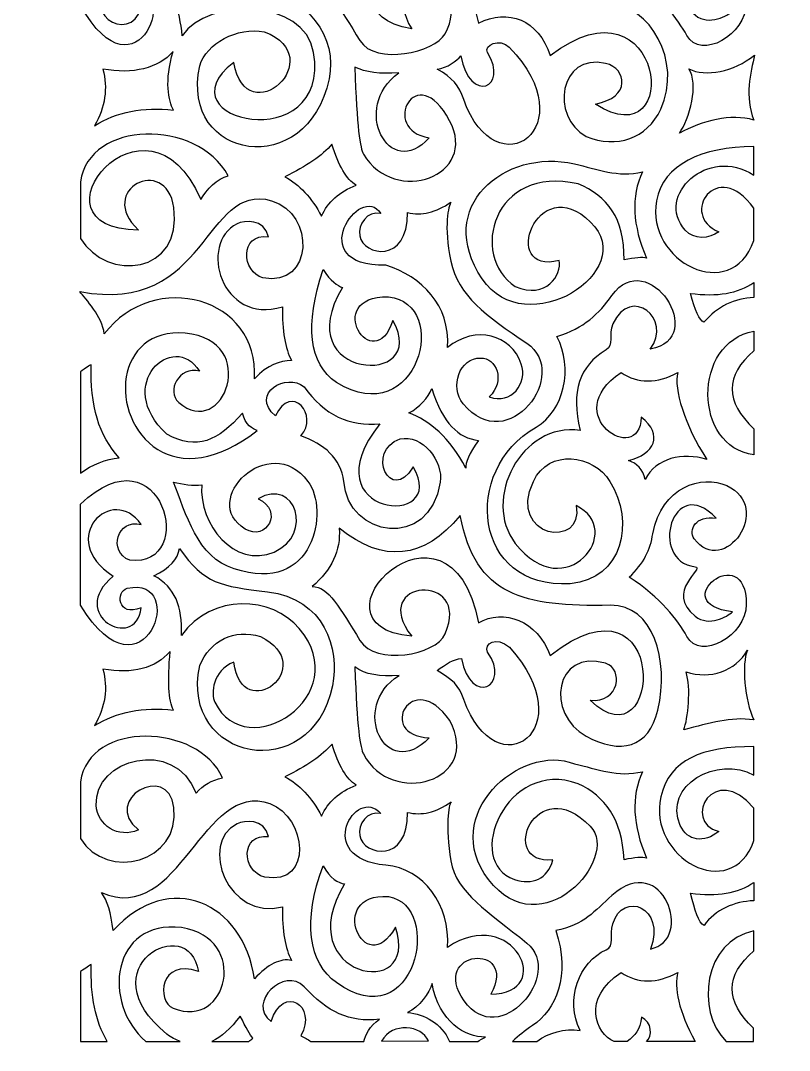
# Model space of a CAD drawing. Header units: centimetres. Extents: x -97 to 92, y -112 to 118.
# Drawn here: x -97.5 to -0.4, y -112.2 to 17.7 of the extents above; entities that cross this region are included whole.
import ezdxf

# ---------------------------------------------------------------- set-up
doc = ezdxf.new("R2010")
doc.units = ezdxf.units.CM
doc.header["$MEASUREMENT"] = 0
doc.layers.add('layer 1', color=7, linetype='Continuous')

msp = doc.modelspace()

# ---------------------------------------------------------------- linework, layer by layer
at = {"layer": 'layer 1', "color": 177}
for points, knots in [([(-82.23919, 19.33201), (-83.60215, 14.51899), (-90.90099, 18.92004), (-85.40295, 23.31141), (-85.40295, 23.31141), (-93.34794, 27.26479), (-84.05977, 34.74748), (-82.17368, 28.52604), (-82.17368, 28.52604), (-86.49576, 29.48493), (-86.0673, 25.7377), (-84.10143, 25.29031), (-84.10143, 25.29031), (-76.21674, 23.49592), (-79.66318, 42.26392), (-89.90848, 32.39238), (-89.90848, 32.39238), (-89.90848, 27.82713), (-89.90848, 23.57916), (-89.90848, 19.64846), (-89.90848, 19.64846), (-82.58505, 6.73343), (-76.9638, 23.18501), (-83.73087, 21.51721), (-83.73087, 21.51721), (-85.09708, 21.1805), (-85.03178, 18.15895), (-82.23919, 19.33201)], [0, 0, 0, 0, 0.125, 0.125, 0.125, 0.125, 0.25, 0.25, 0.25, 0.25, 0.375, 0.375, 0.375, 0.375, 0.5, 0.5, 0.5, 0.5, 0.625, 0.625, 0.625, 0.625, 0.75, 0.75, 0.75, 0.75, 1, 1, 1, 1]), ([(-60.65304, 22.01121), (-58.23128, 24.16163), (-57.01492, 26.52276), (-57.2606, 29.37825), (-57.2606, 29.37825), (-51.68003, 24.90114), (-46.59083, 25.42994), (-41.993, 30.96464), (-41.993, 30.96464), (-40.02752, 20.77656), (-34.02614, 19.27232), (-23.04011, 19.64846), (-23.04011, 19.64846), (-18.16863, 19.81524), (-13.87085, 12.62086), (-16.66172, 6.56558), (-16.66172, 6.56558), (-18.38298, 2.83101), (-22.24663, 1.52908), (-26.07887, 3.12552), (-26.07887, 3.12552), (-30.64549, 5.60451), (-29.46749, 13.66477), (-23.63427, 12.32643), (-23.63427, 12.32643), (-20.91536, 11.70262), (-20.39479, 8.0083), (-24.91989, 7.20618), (-24.91989, 7.20618), (-13.58353, -0.06937), (-16.23332, 24.31962), (-30.63602, 13.32231), (-30.63602, 13.32231), (-32.10232, 17.85179), (-35.92617, 19.27982), (-39.67653, 17.42754), (-39.67653, 17.42754), (-43.51841, 36.4774), (-61.83179, 19.00315), (-48.10004, 16.69425), (-48.10004, 16.69425), (-52.70709, 24.34789), (-39.96609, 23.17787), (-43.88829, 16.05266), (-43.88829, 16.05266), (-45.16366, 13.73577), (-52.65985, 12.01512), (-54.62826, 15.2066), (-54.62826, 15.2066), (-57.14553, 19.288), (-58.64155, 22.04562), (-60.65304, 22.01121)], [0, 0, 0, 0, 0.071428571, 0.071428571, 0.071428571, 0.071428571, 0.142857143, 0.142857143, 0.142857143, 0.142857143, 0.214285714, 0.214285714, 0.214285714, 0.214285714, 0.285714286, 0.285714286, 0.285714286, 0.285714286, 0.357142857, 0.357142857, 0.357142857, 0.357142857, 0.428571429, 0.428571429, 0.428571429, 0.428571429, 0.5, 0.5, 0.5, 0.5, 0.571428571, 0.571428571, 0.571428571, 0.571428571, 0.642857143, 0.642857143, 0.642857143, 0.642857143, 0.714285714, 0.714285714, 0.714285714, 0.714285714, 0.785714286, 0.785714286, 0.785714286, 0.785714286, 0.857142857, 0.857142857, 0.857142857, 0.857142857, 1, 1, 1, 1]), ([(-12.44036, 28.17751), (-8.69776, 23.17498), (-2.33236, 32.14565), (-8.33258, 34.88334), (-8.33258, 34.88334), (-11.4704, 36.31502), (-16.54195, 34.75941), (-17.67741, 28.8206), (-17.67741, 28.8206), (-17.88798, 26.84645), (-18.87074, 25.01329), (-20.62563, 23.32115), (-20.62563, 23.32115), (-16.67711, 20.74771), (-14.49465, 17.91741), (-13.37619, 15.85869), (-13.37619, 15.85869), (-11.64528, 12.67268), (-5.88451, 15.95481), (-5.86424, 19.88401), (-5.86424, 19.88401), (-5.82081, 28.30059), (-16.21092, 19.90832), (-7.52669, 18.9589), (-7.52669, 18.9589), (-8.1969, 18.35211), (-10.57294, 17.03253), (-12.29945, 18.39799), (-12.29945, 18.39799), (-16.27202, 21.53984), (-10.95887, 24.47714), (-12.32985, 24.64726), (-12.32985, 24.64726), (-18.28414, 25.38611), (-15.14313, 36.60022), (-9.67941, 30.77045), (-9.67941, 30.77045), (-12.21978, 31.2079), (-13.24557, 29.25379), (-12.44036, 28.17751)], [0, 0, 0, 0, 0.090909091, 0.090909091, 0.090909091, 0.090909091, 0.181818182, 0.181818182, 0.181818182, 0.181818182, 0.272727273, 0.272727273, 0.272727273, 0.272727273, 0.363636364, 0.363636364, 0.363636364, 0.363636364, 0.454545455, 0.454545455, 0.454545455, 0.454545455, 0.545454545, 0.545454545, 0.545454545, 0.545454545, 0.636363636, 0.636363636, 0.636363636, 0.636363636, 0.727272727, 0.727272727, 0.727272727, 0.727272727, 0.818181818, 0.818181818, 0.818181818, 0.818181818, 1, 1, 1, 1]), ([(-77.73214, 26.98005), (-77.94274, 25.71094), (-78.8553, 24.27468), (-80.91491, 23.39033), (-80.91491, 23.39033), (-78.15331, 21.89655), (-77.40166, 19.03203), (-77.05069, 15.82403), (-77.05069, 15.82403), (-73.8678, 20.65869), (-61.61315, 20.57562), (-60.4772, 13.71058), (-60.4772, 13.71058), (-58.27457, 0.39912), (-80.08671, 5.004), (-70.5627, 12.45735), (-70.5627, 12.45735), (-68.93224, 3.31542), (-58.18833, 13.05237), (-66.70455, 16.32779), (-66.70455, 16.32779), (-70.09271, 16.94926), (-74.05887, 14.84903), (-74.84467, 12.03383), (-74.84467, 12.03383), (-77.44688, 0.03019), (-61.18903, -2.52295), (-58.51389, 10.386), (-58.51389, 10.386), (-57.45558, 15.4929), (-60.99166, 21.08592), (-68.22297, 21.59899), (-68.22297, 21.59899), (-74.68074, 22.05718), (-74.32196, 22.51209), (-77.73214, 26.98005)], [0, 0, 0, 0, 0.1, 0.1, 0.1, 0.1, 0.2, 0.2, 0.2, 0.2, 0.3, 0.3, 0.3, 0.3, 0.4, 0.4, 0.4, 0.4, 0.5, 0.5, 0.5, 0.5, 0.6, 0.6, 0.6, 0.6, 0.7, 0.7, 0.7, 0.7, 0.8, 0.8, 0.8, 0.8, 1, 1, 1, 1]), ([(-44.88858, 11.61079), (-42.97574, 10.51798), (-42.11145, 9.56174), (-41.53234, 7.76383), (-41.53234, 7.76383), (-37.39126, -3.77238), (-26.07064, 4.34722), (-35.78066, 14.36051), (-35.78066, 14.36051), (-37.0152, 15.6336), (-39.03423, 14.58095), (-38.5183, 13.72596), (-38.5183, 13.72596), (-35.8077, 9.23395), (-40.70681, 7.1447), (-41.90354, 13.27518), (-41.90354, 13.27518), (-42.41744, 12.64582), (-43.59505, 11.77144), (-44.88858, 11.61079)], [0, 0, 0, 0, 0.166666667, 0.166666667, 0.166666667, 0.166666667, 0.333333333, 0.333333333, 0.333333333, 0.333333333, 0.5, 0.5, 0.5, 0.5, 0.666666667, 0.666666667, 0.666666667, 0.666666667, 1, 1, 1, 1]), ([(-88.11169, 4.47211), (-86.77796, 6.8164), (-86.42699, 9.19597), (-87.05875, 11.61079), (-87.05875, 11.61079), (-83.28573, 10.941), (-80.0837, 11.68132), (-78.20596, 13.83173), (-78.20596, 13.83173), (-79.31032, 10.09493), (-78.79319, 7.62724), (-78.16141, 6.42862), (-78.16141, 6.42862), (-82.00466, 6.86928), (-85.32141, 6.2171), (-88.11169, 4.47211)], [0, 0, 0, 0, 0.2, 0.2, 0.2, 0.2, 0.4, 0.4, 0.4, 0.4, 0.6, 0.6, 0.6, 0.6, 1, 1, 1, 1]), ([(-55.26002, 11.87521), (-53.94385, 11.2054), (-52.1012, 10.95862), (-49.73209, 11.13489), (-49.73209, 11.13489), (-55.82456, 6.78812), (-50.91443, -2.61304), (-45.88887, 2.93859), (-45.88887, 2.93859), (-52.24124, 3.94942), (-47.50634, 13.03044), (-43.30917, 5.10664), (-43.30917, 5.10664), (-39.61333, -1.8707), (-50.18993, -5.73472), (-54.18076, 0.88951), (-54.18076, 0.88951), (-54.58705, 1.56392), (-55.04942, 4.26058), (-55.26002, 11.87521)], [0, 0, 0, 0, 0.166666667, 0.166666667, 0.166666667, 0.166666667, 0.333333333, 0.333333333, 0.333333333, 0.333333333, 0.5, 0.5, 0.5, 0.5, 0.666666667, 0.666666667, 0.666666667, 0.666666667, 1, 1, 1, 1]), ([(-13.1423, 11.63501), (-11.78928, 9.79926), (-13.08067, 5.27257), (-14.3112, 3.53363), (-14.3112, 3.53363), (-11.42118, 5.11544), (-7.85318, 6.0315), (-4.90849, 5.18596), (-4.90849, 5.18596), (-6.11798, 8.06085), (-5.3066, 11.25905), (-4.84, 13.37594), (-4.84, 13.37594), (-7.5017, 11.21317), (-10.97687, 10.60996), (-13.1423, 11.63501)], [0, 0, 0, 0, 0.2, 0.2, 0.2, 0.2, 0.4, 0.4, 0.4, 0.4, 0.6, 0.6, 0.6, 0.6, 1, 1, 1, 1]), ([(-82.58377, -8.69487), (-88.01451, -3.59422), (-79.11306, 0.87672), (-78.10878, -5.83937), (-78.10878, -5.83937), (-76.95227, -14.33608), (-86.56894, -15.2136), (-89.90847, -9.75245), (-89.90847, -9.75245), (-89.90848, -7.05561), (-89.90848, -4.67604), (-89.90848, -2.61373), (-89.90848, -2.61373), (-88.79205, 5.1509), (-75.21723, 5.46326), (-71.25725, -1.85997), (-71.25725, -1.85997), (-72.66118, -2.12437), (-73.97624, -3.60073), (-74.71929, -4.84612), (-74.71929, -4.84612), (-81.52778, 11.02745), (-97.4524, -8.61026), (-82.58377, -8.69487)], [0, 0, 0, 0, 0.142857143, 0.142857143, 0.142857143, 0.142857143, 0.285714286, 0.285714286, 0.285714286, 0.285714286, 0.428571429, 0.428571429, 0.428571429, 0.428571429, 0.571428571, 0.571428571, 0.571428571, 0.571428571, 0.714285714, 0.714285714, 0.714285714, 0.714285714, 1, 1, 1, 1]), ([(-64.1047, -1.97918), (-61.38463, -0.67484), (-59.40159, 0.70003), (-58.1556, 2.1454), (-58.1556, 2.1454), (-57.34835, -0.56907), (-56.33051, -2.29647), (-55.10208, -3.03678), (-55.10208, -3.03678), (-57.2255, -3.84759), (-58.68207, -5.15195), (-59.47177, -6.94985), (-59.47177, -6.94985), (-60.7353, -4.5879), (-62.27961, -2.93102), (-64.1047, -1.97918)], [0, 0, 0, 0, 0.2, 0.2, 0.2, 0.2, 0.4, 0.4, 0.4, 0.4, 0.6, 0.6, 0.6, 0.6, 1, 1, 1, 1]), ([(-29.49066, -12.53351), (-29.11411, -14.31339), (-31.12117, -17.49835), (-35.03225, -15.80413), (-35.03225, -15.80413), (-40.89829, -11.93419), (-37.80529, -0.428), (-27.10493, -2.86785), (-27.10493, -2.86785), (-23.41964, -4.40135), (-21.19747, -7.17899), (-21.30276, -12.44929), (-21.30276, -12.44929), (-19.93395, -12.16727), (-18.9863, -12.09677), (-18.45984, -12.23779), (-18.45984, -12.23779), (-20.24981, -8.11319), (-20.4253, -4.48214), (-18.9863, -1.34464), (-18.9863, -1.34464), (-22.09246, -2.10257), (-24.6648, -0.99899), (-27.56774, -0.33993), (-27.56774, -0.33993), (-36.40123, 1.66551), (-45.31157, -5.76682), (-39.20216, -14.84649), (-39.20216, -14.84649), (-33.68259, -23.04953), (-19.2469, -13.83385), (-25.51451, -7.69016), (-25.51451, -7.69016), (-32.33314, -1.00634), (-37.05848, -14.45536), (-29.49066, -12.53351)], [0, 0, 0, 0, 0.1, 0.1, 0.1, 0.1, 0.2, 0.2, 0.2, 0.2, 0.3, 0.3, 0.3, 0.3, 0.4, 0.4, 0.4, 0.4, 0.5, 0.5, 0.5, 0.5, 0.6, 0.6, 0.6, 0.6, 0.7, 0.7, 0.7, 0.7, 0.8, 0.8, 0.8, 0.8, 1, 1, 1, 1]), ([(-4.90849, -5.94514), (-4.90849, -7.05561), (-4.90849, -8.41286), (-4.90849, -10.01685), (-4.90849, -10.01685), (-7.77507, -18.13416), (-18.58744, -12.68074), (-17.1963, -4.99332), (-17.1963, -4.99332), (-16.368, -0.41614), (-11.51043, 1.82813), (-4.90849, 1.82813), (-4.90849, 1.82813), (-4.90849, 0.91155), (-4.90849, -0.28704), (-4.90849, -1.76766), (-4.90849, -1.76766), (-10.68845, 2.03334), (-17.4555, -4.38847), (-13.59148, -8.71689), (-13.59148, -8.71689), (-12.48443, -9.95699), (-10.55821, -9.8069), (-9.35454, -8.90067), (-9.35454, -8.90067), (-14.42304, -6.86335), (-9.61048, 0.57483), (-4.90849, -5.94514)], [0, 0, 0, 0, 0.125, 0.125, 0.125, 0.125, 0.25, 0.25, 0.25, 0.25, 0.375, 0.375, 0.375, 0.375, 0.5, 0.5, 0.5, 0.5, 0.625, 0.625, 0.625, 0.625, 0.75, 0.75, 0.75, 0.75, 1, 1, 1, 1]), ([(-89.98671, -16.46027), (-89.23209, -17.4121), (-87.1192, -19.57591), (-86.89107, -21.79686), (-86.89107, -21.79686), (-80.59692, -13.50908), (-67.26476, -17.20801), (-67.94792, -27.46703), (-67.94792, -27.46703), (-66.22699, -25.63389), (-64.75607, -25.22169), (-63.26235, -25.14034), (-63.26235, -25.14034), (-64.0696, -23.65972), (-64.45568, -21.40354), (-64.42058, -18.37177), (-64.42058, -18.37177), (-72.15573, -20.70436), (-75.0601, -10.35519), (-70.12958, -7.91081), (-70.12958, -7.91081), (-69.23859, -7.46911), (-66.69882, -7.21148), (-66.18256, -9.52721), (-66.18256, -9.52721), (-69.88642, -9.06992), (-69.53563, -14.06319), (-66.87619, -14.70102), (-66.87619, -14.70102), (-60.50499, -16.00628), (-60.21901, -6.57772), (-65.79455, -4.98683), (-65.79455, -4.98683), (-74.3017, -2.55946), (-73.68794, -19.43634), (-89.98671, -16.46027)], [0, 0, 0, 0, 0.1, 0.1, 0.1, 0.1, 0.2, 0.2, 0.2, 0.2, 0.3, 0.3, 0.3, 0.3, 0.4, 0.4, 0.4, 0.4, 0.5, 0.5, 0.5, 0.5, 0.6, 0.6, 0.6, 0.6, 0.7, 0.7, 0.7, 0.7, 0.8, 0.8, 0.8, 0.8, 1, 1, 1, 1]), ([(-54.65458, -9.40874), (-54.91425, -8.02708), (-53.70404, -6.20849), (-52.01065, -6.60637), (-52.01065, -6.60637), (-54.52482, -2.50352), (-61.97074, -13.32945), (-51.36416, -13.13672), (-51.36416, -13.13672), (-46.80141, -14.54685), (-43.23456, -18.16028), (-43.5724, -23.50108), (-43.5724, -23.50108), (-40.02494, -20.63264), (-35.56047, -21.86653), (-34.26653, -25.59345), (-34.26653, -25.59345), (-33.42648, -28.01301), (-35.51603, -30.75745), (-38.30771, -29.74084), (-38.30771, -29.74084), (-36.20965, -27.72079), (-37.43094, -24.77353), (-39.37792, -24.83584), (-39.37792, -24.83584), (-42.04535, -24.76535), (-43.36599, -28.48934), (-41.60349, -30.61203), (-41.60349, -30.61203), (-35.89632, -37.48554), (-27.9578, -26.76657), (-33.56949, -22.97229), (-33.56949, -22.97229), (-38.77332, -19.45378), (-42.2004, -17.04836), (-43.15123, -12.60794), (-43.15123, -12.60794), (-44.10805, -8.13953), (-43.4354, -5.58656), (-43.13824, -5.16414), (-43.13824, -5.16414), (-45.03563, -6.48829), (-46.86506, -6.9249), (-48.62652, -6.47394), (-48.62652, -6.47394), (-48.54875, -12.96914), (-54.17182, -11.97744), (-54.65458, -9.40874)], [0, 0, 0, 0, 0.076923077, 0.076923077, 0.076923077, 0.076923077, 0.153846154, 0.153846154, 0.153846154, 0.153846154, 0.230769231, 0.230769231, 0.230769231, 0.230769231, 0.307692308, 0.307692308, 0.307692308, 0.307692308, 0.384615385, 0.384615385, 0.384615385, 0.384615385, 0.461538462, 0.461538462, 0.461538462, 0.461538462, 0.538461538, 0.538461538, 0.538461538, 0.538461538, 0.615384615, 0.615384615, 0.615384615, 0.615384615, 0.692307692, 0.692307692, 0.692307692, 0.692307692, 0.769230769, 0.769230769, 0.769230769, 0.769230769, 0.846153846, 0.846153846, 0.846153846, 0.846153846, 1, 1, 1, 1]), ([(-23.07721, -40.39005), (-25.13327, -36.99594), (-30.81031, -36.23171), (-32.74221, -40.39005), (-32.74221, -40.39005), (-36.077, -47.56807), (-26.2419, -49.01109), (-27.36188, -43.45541), (-27.36188, -43.45541), (-20.92861, -46.4493), (-28.71971, -56.35701), (-35.02229, -48.21493), (-35.02229, -48.21493), (-39.28644, -42.70623), (-34.25807, -32.89126), (-26.83069, -33.97118), (-26.83069, -33.97118), (-28.07475, -29.06176), (-26.91873, -25.79743), (-23.56658, -23.81835), (-23.56658, -23.81835), (-22.50708, -23.19283), (-23.35039, -21.9089), (-22.72423, -20.53983), (-22.72423, -20.53983), (-20.45634, -15.58116), (-15.12623, -19.90157), (-17.98601, -23.7126), (-17.98601, -23.7126), (-10.51066, -22.37007), (-18.27531, -10.55908), (-22.82952, -16.94404), (-22.82952, -16.94404), (-24.45635, -19.22484), (-26.36971, -21.07844), (-29.77891, -22.12622), (-29.77891, -22.12622), (-27.66524, -26.05846), (-28.84716, -31.47769), (-32.41126, -33.54816), (-32.41126, -33.54816), (-41.87692, -39.04698), (-40.36744, -54.06024), (-28.08824, -53.30298), (-28.08824, -53.30298), (-21.40348, -52.68782), (-19.94665, -45.55791), (-23.07721, -40.39005)], [0, 0, 0, 0, 0.076923077, 0.076923077, 0.076923077, 0.076923077, 0.153846154, 0.153846154, 0.153846154, 0.153846154, 0.230769231, 0.230769231, 0.230769231, 0.230769231, 0.307692308, 0.307692308, 0.307692308, 0.307692308, 0.384615385, 0.384615385, 0.384615385, 0.384615385, 0.461538462, 0.461538462, 0.461538462, 0.461538462, 0.538461538, 0.538461538, 0.538461538, 0.538461538, 0.615384615, 0.615384615, 0.615384615, 0.615384615, 0.692307692, 0.692307692, 0.692307692, 0.692307692, 0.769230769, 0.769230769, 0.769230769, 0.769230769, 0.846153846, 0.846153846, 0.846153846, 0.846153846, 1, 1, 1, 1]), ([(-56.81311, -15.93932), (-57.44488, -15.69255), (-58.34864, -15.18138), (-59.26118, -13.66552), (-59.26118, -13.66552), (-61.64783, -20.75136), (-61.08628, -25.51049), (-57.57648, -27.94294), (-57.57648, -27.94294), (-47.32758, -34.19265), (-43.07811, -17.98327), (-51.0315, -17.09839), (-51.0315, -17.09839), (-59.49871, -17.03136), (-52.93939, -27.43667), (-50.46914, -20.11681), (-50.46914, -20.11681), (-45.57299, -28.68325), (-63.96686, -27.61981), (-56.81311, -15.93932)], [0, 0, 0, 0, 0.166666667, 0.166666667, 0.166666667, 0.166666667, 0.333333333, 0.333333333, 0.333333333, 0.333333333, 0.5, 0.5, 0.5, 0.5, 0.666666667, 0.666666667, 0.666666667, 0.666666667, 1, 1, 1, 1]), ([(-4.90849, -15.30478), (-6.89504, -16.67966), (-9.56952, -17.13794), (-12.9319, -16.67965), (-12.9319, -16.67965), (-12.37034, -18.84769), (-11.80877, -20.06392), (-11.2472, -20.32831), (-11.2472, -20.32831), (-9.49934, -18.33654), (-7.38642, -17.29657), (-4.90849, -17.20844), (-4.90849, -17.20844), (-4.90849, -16.43288), (-4.90849, -15.79832), (-4.90849, -15.30478)], [0, 0, 0, 0, 0.2, 0.2, 0.2, 0.2, 0.4, 0.4, 0.4, 0.4, 0.6, 0.6, 0.6, 0.6, 1, 1, 1, 1]), ([(-74.87626, -26.50206), (-78.12828, -21.23163), (-85.7964, -28.18569), (-79.00379, -34.4471), (-79.00379, -34.4471), (-75.16298, -36.51976), (-72.60271, -35.31439), (-69.42976, -31.79665), (-69.42976, -31.79665), (-69.17205, -33.25964), (-68.08055, -33.81704), (-67.59347, -33.96567), (-67.59347, -33.96567), (-72.59087, -37.97094), (-77.18729, -38.24481), (-80.132, -36.3739), (-80.132, -36.3739), (-86.47744, -32.34235), (-85.54997, -20.89621), (-76.68731, -21.69811), (-76.68731, -21.69811), (-67.0656, -22.5687), (-71.89447, -35.36749), (-77.50411, -30.42429), (-77.50411, -30.42429), (-79.06851, -29.04575), (-77.51182, -25.82872), (-74.87626, -26.50206)], [0, 0, 0, 0, 0.125, 0.125, 0.125, 0.125, 0.25, 0.25, 0.25, 0.25, 0.375, 0.375, 0.375, 0.375, 0.5, 0.5, 0.5, 0.5, 0.625, 0.625, 0.625, 0.625, 0.75, 0.75, 0.75, 0.75, 1, 1, 1, 1]), ([(-4.90849, -21.4388), (-12.71933, -22.87068), (-12.56466, -36.10278), (-4.90849, -37.03819), (-4.90849, -37.03819), (-4.90849, -36.15687), (-4.9085, -35.06402), (-4.90849, -33.75968), (-4.90849, -33.75968), (-8.58677, -30.34015), (-8.58678, -27.06162), (-4.90849, -23.9241), (-4.90849, -23.9241), (-4.90849, -23.06042), (-4.90849, -22.23198), (-4.90849, -21.4388)], [0, 0, 0, 0, 0.2, 0.2, 0.2, 0.2, 0.4, 0.4, 0.4, 0.4, 0.6, 0.6, 0.6, 0.6, 1, 1, 1, 1]), ([(-89.90848, -26.56808), (-89.23483, -26.09216), (-88.77628, -25.79251), (-88.53287, -25.66914), (-88.53287, -25.66914), (-88.7259, -30.78079), (-87.55012, -34.69387), (-85.00552, -37.40834), (-85.00552, -37.40834), (-86.7406, -37.60223), (-88.37493, -38.25441), (-89.90848, -39.36488), (-89.90848, -39.36488), (-89.90848, -33.40716), (-89.90848, -29.14154), (-89.90848, -26.56808)], [0, 0, 0, 0, 0.2, 0.2, 0.2, 0.2, 0.4, 0.4, 0.4, 0.4, 0.6, 0.6, 0.6, 0.6, 1, 1, 1, 1]), ([(-49.56235, -35.043), (-53.97394, -36.51382), (-50.77836, -43.3931), (-47.91577, -38.57169), (-47.91577, -38.57169), (-43.13346, -46.49814), (-61.40695, -44.90134), (-52.10122, -33.12511), (-52.10122, -33.12511), (-55.9269, -33.54814), (-59.12082, -31.99701), (-61.68295, -28.47175), (-61.68295, -28.47175), (-63.82705, -26.63837), (-68.56892, -29.25338), (-65.29421, -32.13946), (-65.29421, -32.13946), (-63.30724, -27.86516), (-59.72141, -32.09069), (-62.10412, -34.65862), (-62.10412, -34.65862), (-59.15077, -35.65391), (-57.02125, -37.514), (-56.67838, -40.39005), (-56.67838, -40.39005), (-56.12221, -47.42363), (-45.89277, -49.20135), (-44.50147, -40.51058), (-44.50147, -40.51058), (-44.07745, -37.86193), (-46.7616, -34.3998), (-49.56235, -35.043)], [0, 0, 0, 0, 0.111111111, 0.111111111, 0.111111111, 0.111111111, 0.222222222, 0.222222222, 0.222222222, 0.222222222, 0.333333333, 0.333333333, 0.333333333, 0.333333333, 0.444444444, 0.444444444, 0.444444444, 0.444444444, 0.555555556, 0.555555556, 0.555555556, 0.555555556, 0.666666667, 0.666666667, 0.666666667, 0.666666667, 0.777777778, 0.777777778, 0.777777778, 0.777777778, 1, 1, 1, 1]), ([(-18.63083, -40.13985), (-17.29111, -37.42537), (-13.88881, -36.72733), (-10.86779, -37.61657), (-10.86779, -37.61657), (-13.64052, -33.35098), (-15.07288, -28.64801), (-14.51131, -26.67384), (-14.51131, -26.67384), (-17.17875, -28.08395), (-19.56541, -28.08395), (-21.67129, -26.67384), (-21.67129, -26.67384), (-29.69959, -31.99574), (-19.35267, -38.66729), (-19.12432, -32.3002), (-19.12432, -32.3002), (-16.25807, -34.55866), (-17.51429, -36.941), (-20.72365, -37.77849), (-20.72365, -37.77849), (-19.67886, -38.12158), (-18.95385, -38.85586), (-18.63083, -40.13985)], [0, 0, 0, 0, 0.142857143, 0.142857143, 0.142857143, 0.142857143, 0.285714286, 0.285714286, 0.285714286, 0.285714286, 0.428571429, 0.428571429, 0.428571429, 0.428571429, 0.571428571, 0.571428571, 0.571428571, 0.571428571, 0.714285714, 0.714285714, 0.714285714, 0.714285714, 1, 1, 1, 1]), ([(-39.67653, -35.2403), (-42.20358, -34.89991), (-44.16908, -33.12511), (-45.57299, -28.68325), (-45.57299, -28.68325), (-45.99417, -29.86421), (-47.17892, -31.07236), (-48.44244, -31.75978), (-48.44244, -31.75978), (-45.8803, -32.72924), (-43.25652, -34.87015), (-41.25594, -38.73032), (-41.25594, -38.73032), (-41.36123, -38.06052), (-40.83477, -36.89716), (-39.67653, -35.2403)], [0, 0, 0, 0, 0.2, 0.2, 0.2, 0.2, 0.4, 0.4, 0.4, 0.4, 0.6, 0.6, 0.6, 0.6, 1, 1, 1, 1]), ([(-82.23322, -56.3427), (-82.94557, -61.97758), (-91.64845, -57.19981), (-85.77362, -52.3633), (-85.77362, -52.3633), (-93.08864, -47.58422), (-85.79128, -40.60541), (-82.2362, -45.84737), (-82.2362, -45.84737), (-85.25688, -45.05987), (-86.47385, -49.22722), (-83.68447, -50.35012), (-83.68447, -50.35012), (-74.89662, -51.329), (-79.65721, -33.4108), (-89.90251, -43.28234), (-89.90251, -43.28234), (-89.90251, -47.8476), (-89.90251, -52.09557), (-89.90251, -56.02626), (-89.90251, -56.02626), (-81.80575, -69.16829), (-76.12323, -52.05459), (-83.99882, -53.88359), (-83.99882, -53.88359), (-85.48447, -54.22861), (-85.27067, -57.61837), (-82.23322, -56.3427)], [0, 0, 0, 0, 0.125, 0.125, 0.125, 0.125, 0.25, 0.25, 0.25, 0.25, 0.375, 0.375, 0.375, 0.375, 0.5, 0.5, 0.5, 0.5, 0.625, 0.625, 0.625, 0.625, 0.75, 0.75, 0.75, 0.75, 1, 1, 1, 1]), ([(-61.18688, -40.39005), (-66.06377, -33.92712), (-75.00318, -42.86428), (-69.11329, -46.40664), (-69.11329, -46.40664), (-66.42333, -48.02446), (-64.20762, -44.12417), (-67.47626, -42.58548), (-67.47626, -42.58548), (-62.73208, -39.87249), (-60.43321, -47.08614), (-65.44747, -49.30868), (-65.44747, -49.30868), (-70.53418, -51.38462), (-74.9686, -45.82645), (-74.59216, -40.83307), (-74.59216, -40.83307), (-75.70151, -40.95851), (-76.97824, -40.76772), (-78.16605, -40.49062), (-78.16605, -40.49062), (-76.58286, -44.37239), (-75.17421, -50.06266), (-70.50027, -51.40747), (-70.50027, -51.40747), (-60.33734, -54.87133), (-58.47831, -43.97949), (-61.18688, -40.39005)], [0, 0, 0, 0, 0.125, 0.125, 0.125, 0.125, 0.25, 0.25, 0.25, 0.25, 0.375, 0.375, 0.375, 0.375, 0.5, 0.5, 0.5, 0.5, 0.625, 0.625, 0.625, 0.625, 0.75, 0.75, 0.75, 0.75, 1, 1, 1, 1]), ([(-60.64707, -53.6635), (-58.22531, -51.51309), (-57.00895, -49.15196), (-57.25463, -46.29647), (-57.25463, -46.29647), (-51.67406, -50.77358), (-46.58486, -50.24478), (-41.98703, -44.71008), (-41.98703, -44.71008), (-40.02155, -54.89816), (-34.02481, -56.22561), (-23.03414, -56.02626), (-23.03414, -56.02626), (-17.61474, -55.92796), (-15.56111, -62.90387), (-17.03239, -69.2461), (-17.03239, -69.2461), (-18.14971, -74.06251), (-21.80686, -74.86497), (-26.0729, -72.5492), (-26.0729, -72.5492), (-31.25206, -69.7377), (-30.0572, -61.48114), (-23.6283, -63.34829), (-23.6283, -63.34829), (-21.32469, -64.05936), (-21.8844, -68.37382), (-25.58762, -68.01161), (-25.58762, -68.01161), (-16.39148, -76.80409), (-15.4053, -50.53342), (-30.63005, -62.35241), (-30.63005, -62.35241), (-32.23333, -57.95991), (-36.53661, -56.3949), (-39.67056, -58.24718), (-39.67056, -58.24718), (-43.2592, -39.44564), (-62.58113, -58.62318), (-48.09407, -59.93933), (-48.09407, -59.93933), (-53.72847, -52.76512), (-40.4231, -51.71145), (-43.88232, -59.62206), (-43.88232, -59.62206), (-45.08498, -62.37233), (-52.65388, -63.6596), (-54.62229, -60.46812), (-54.62229, -60.46812), (-57.13956, -56.38672), (-58.63558, -53.6291), (-60.64707, -53.6635)], [0, 0, 0, 0, 0.071428571, 0.071428571, 0.071428571, 0.071428571, 0.142857143, 0.142857143, 0.142857143, 0.142857143, 0.214285714, 0.214285714, 0.214285714, 0.214285714, 0.285714286, 0.285714286, 0.285714286, 0.285714286, 0.357142857, 0.357142857, 0.357142857, 0.357142857, 0.428571429, 0.428571429, 0.428571429, 0.428571429, 0.5, 0.5, 0.5, 0.5, 0.571428571, 0.571428571, 0.571428571, 0.571428571, 0.642857143, 0.642857143, 0.642857143, 0.642857143, 0.714285714, 0.714285714, 0.714285714, 0.714285714, 0.785714286, 0.785714286, 0.785714286, 0.785714286, 0.857142857, 0.857142857, 0.857142857, 0.857142857, 1, 1, 1, 1]), ([(-12.44911, -47.63475), (-8.70651, -52.63728), (-2.34111, -43.66661), (-8.34133, -40.92892), (-8.34133, -40.92892), (-11.47915, -39.49724), (-16.5507, -41.05285), (-17.68616, -46.99166), (-17.68616, -46.99166), (-17.89673, -48.96581), (-18.87949, -50.79897), (-20.63438, -52.49111), (-20.63438, -52.49111), (-16.68586, -55.06455), (-14.5034, -57.89485), (-13.38494, -59.95357), (-13.38494, -59.95357), (-11.65403, -63.13958), (-5.89326, -59.85745), (-5.87299, -55.92825), (-5.87299, -55.92825), (-5.82956, -47.51167), (-16.29167, -55.89359), (-7.60744, -56.84301), (-7.60744, -56.84301), (-8.27765, -57.4498), (-10.58169, -58.77973), (-12.3082, -57.41427), (-12.3082, -57.41427), (-16.28077, -54.27242), (-10.96762, -51.33512), (-12.3386, -51.165), (-12.3386, -51.165), (-18.29289, -50.42615), (-15.15188, -39.21204), (-9.68816, -45.04181), (-9.68816, -45.04181), (-12.22853, -44.60436), (-13.25432, -46.55847), (-12.44911, -47.63475)], [0, 0, 0, 0, 0.090909091, 0.090909091, 0.090909091, 0.090909091, 0.181818182, 0.181818182, 0.181818182, 0.181818182, 0.272727273, 0.272727273, 0.272727273, 0.272727273, 0.363636364, 0.363636364, 0.363636364, 0.363636364, 0.454545455, 0.454545455, 0.454545455, 0.454545455, 0.545454545, 0.545454545, 0.545454545, 0.545454545, 0.636363636, 0.636363636, 0.636363636, 0.636363636, 0.727272727, 0.727272727, 0.727272727, 0.727272727, 0.818181818, 0.818181818, 0.818181818, 0.818181818, 1, 1, 1, 1]), ([(-77.39601, -48.86698), (-77.60661, -50.1361), (-78.60717, -51.40689), (-80.63254, -52.29125), (-80.63254, -52.29125), (-77.90518, -53.78502), (-77.07041, -56.12908), (-77.13032, -59.81645), (-77.13032, -59.81645), (-73.29673, -54.43397), (-65.7205, -54.89047), (-62.28602, -58.95277), (-62.28602, -58.95277), (-55.11862, -67.43036), (-68.99764, -76.34195), (-72.92951, -68.25565), (-72.92951, -68.25565), (-73.45629, -67.17226), (-73.23199, -64.25075), (-70.55673, -63.21738), (-70.55673, -63.21738), (-69.43761, -71.36599), (-59.60808, -63.74174), (-67.17801, -59.96334), (-67.17801, -59.96334), (-70.49768, -58.93093), (-73.57347, -60.48324), (-74.8387, -63.6409), (-74.8387, -63.6409), (-77.44091, -75.64453), (-60.81694, -79.01013), (-58.09698, -66.17909), (-58.09698, -66.17909), (-57.10175, -61.48425), (-59.13901, -55.16806), (-66.29171, -54.32279), (-66.29171, -54.32279), (-72.21792, -53.62246), (-74.25979, -53.33494), (-77.39601, -48.86698)], [0, 0, 0, 0, 0.090909091, 0.090909091, 0.090909091, 0.090909091, 0.181818182, 0.181818182, 0.181818182, 0.181818182, 0.272727273, 0.272727273, 0.272727273, 0.272727273, 0.363636364, 0.363636364, 0.363636364, 0.363636364, 0.454545455, 0.454545455, 0.454545455, 0.454545455, 0.545454545, 0.545454545, 0.545454545, 0.545454545, 0.636363636, 0.636363636, 0.636363636, 0.636363636, 0.727272727, 0.727272727, 0.727272727, 0.727272727, 0.818181818, 0.818181818, 0.818181818, 0.818181818, 1, 1, 1, 1]), ([(-44.89973, -64.26936), (-42.98689, -65.36218), (-42.10548, -66.11298), (-41.52637, -67.91089), (-41.52637, -67.91089), (-37.38529, -79.4471), (-26.38063, -71.62452), (-35.77469, -61.31421), (-35.77469, -61.31421), (-37.38579, -59.86783), (-39.05173, -60.83273), (-38.51233, -61.94876), (-38.51233, -61.94876), (-35.51857, -66.25724), (-40.63236, -68.87242), (-41.82909, -62.74194), (-41.82909, -62.74194), (-42.77673, -62.79483), (-43.8117, -63.44092), (-44.89973, -64.26936)], [0, 0, 0, 0, 0.166666667, 0.166666667, 0.166666667, 0.166666667, 0.333333333, 0.333333333, 0.333333333, 0.333333333, 0.5, 0.5, 0.5, 0.5, 0.666666667, 0.666666667, 0.666666667, 0.666666667, 1, 1, 1, 1]), ([(-88.10572, -71.20261), (-86.77199, -68.85832), (-86.42102, -66.47875), (-87.05278, -64.06392), (-87.05278, -64.06392), (-83.27976, -64.73372), (-80.45437, -63.9934), (-78.57663, -61.84299), (-78.57663, -61.84299), (-78.9276, -65.57979), (-78.78722, -68.0475), (-78.15544, -69.2461), (-78.15544, -69.2461), (-81.99869, -68.80544), (-85.31544, -69.45762), (-88.10572, -71.20261)], [0, 0, 0, 0, 0.2, 0.2, 0.2, 0.2, 0.4, 0.4, 0.4, 0.4, 0.6, 0.6, 0.6, 0.6, 1, 1, 1, 1]), ([(-13.47873, -64.41622), (-12.80953, -66.48186), (-13.24022, -70.34673), (-13.75731, -71.73015), (-13.75731, -71.73015), (-10.39799, -70.88126), (-7.9157, -70.05416), (-4.90252, -70.48876), (-4.90252, -70.48876), (-6.11201, -68.09332), (-6.47509, -63.38361), (-5.7244, -61.68237), (-5.7244, -61.68237), (-7.22177, -64.32457), (-10.42296, -65.4413), (-13.47873, -64.41622)], [0, 0, 0, 0, 0.2, 0.2, 0.2, 0.2, 0.4, 0.4, 0.4, 0.4, 0.6, 0.6, 0.6, 0.6, 1, 1, 1, 1]), ([(-55.25405, -63.79953), (-54.00636, -64.77748), (-52.06099, -65.0585), (-49.69188, -64.88223), (-49.69188, -64.88223), (-55.98982, -68.81806), (-51.38789, -78.49323), (-45.8829, -72.73612), (-45.8829, -72.73612), (-52.73692, -72.50106), (-47.99751, -63.70608), (-43.3032, -70.56808), (-43.3032, -70.56808), (-39.11478, -78.25752), (-50.73188, -81.54642), (-54.17479, -74.78521), (-54.17479, -74.78521), (-54.58108, -74.1108), (-55.04345, -71.41414), (-55.25405, -63.79953)], [0, 0, 0, 0, 0.166666667, 0.166666667, 0.166666667, 0.166666667, 0.333333333, 0.333333333, 0.333333333, 0.333333333, 0.5, 0.5, 0.5, 0.5, 0.666666667, 0.666666667, 0.666666667, 0.666666667, 1, 1, 1, 1]), ([(-87.91021, -81.23042), (-87.77138, -83.79946), (-85.15056, -85.48061), (-82.5778, -84.36959), (-82.5778, -84.36959), (-87.37072, -80.51711), (-78.81514, -75.74808), (-78.10281, -81.51411), (-78.10281, -81.51411), (-77.2446, -88.46102), (-86.56297, -90.88832), (-89.9025, -85.42717), (-89.9025, -85.42717), (-89.90251, -82.73033), (-89.90251, -80.35076), (-89.90251, -78.28845), (-89.90251, -78.28845), (-88.78608, -70.52382), (-75.03993, -70.89632), (-71.97032, -77.80861), (-71.97032, -77.80861), (-73.37425, -78.07301), (-74.32979, -78.67625), (-75.31252, -79.7162), (-75.31252, -79.7162), (-78.07402, -72.59542), (-88.22333, -75.43631), (-87.91021, -81.23042)], [0, 0, 0, 0, 0.125, 0.125, 0.125, 0.125, 0.25, 0.25, 0.25, 0.25, 0.375, 0.375, 0.375, 0.375, 0.5, 0.5, 0.5, 0.5, 0.625, 0.625, 0.625, 0.625, 0.75, 0.75, 0.75, 0.75, 1, 1, 1, 1]), ([(-64.09873, -77.6539), (-61.37866, -76.34956), (-59.39562, -74.97469), (-58.14963, -73.52932), (-58.14963, -73.52932), (-57.34238, -76.24379), (-56.32454, -77.97119), (-55.09611, -78.7115), (-55.09611, -78.7115), (-57.21953, -79.52231), (-58.6761, -80.82667), (-59.4658, -82.62457), (-59.4658, -82.62457), (-60.72933, -80.26264), (-62.27364, -78.60574), (-64.09873, -77.6539)], [0, 0, 0, 0, 0.2, 0.2, 0.2, 0.2, 0.4, 0.4, 0.4, 0.4, 0.6, 0.6, 0.6, 0.6, 1, 1, 1, 1]), ([(-30.2726, -88.15244), (-30.94943, -90.59175), (-32.86328, -91.35928), (-35.12933, -90.60723), (-35.12933, -90.60723), (-41.63324, -88.44872), (-36.16181, -75.21759), (-27.09896, -78.54257), (-27.09896, -78.54257), (-23.70753, -80.13554), (-21.54619, -82.92546), (-21.29679, -88.12403), (-21.29679, -88.12403), (-19.92798, -87.84199), (-18.98033, -87.77149), (-18.45387, -87.91251), (-18.45387, -87.91251), (-20.24384, -83.78791), (-20.41933, -80.15686), (-18.98033, -77.01935), (-18.98033, -77.01935), (-22.08649, -77.77729), (-24.65883, -76.67371), (-27.56177, -76.01465), (-27.56177, -76.01465), (-34.38943, -73.32921), (-44.67545, -82.49427), (-38.4015, -90.6215), (-38.4015, -90.6215), (-31.73302, -99.25981), (-21.70767, -87.95283), (-25.57195, -83.89941), (-25.57195, -83.89941), (-32.35922, -76.77993), (-37.38259, -88.80467), (-30.2726, -88.15244)], [0, 0, 0, 0, 0.1, 0.1, 0.1, 0.1, 0.2, 0.2, 0.2, 0.2, 0.3, 0.3, 0.3, 0.3, 0.4, 0.4, 0.4, 0.4, 0.5, 0.5, 0.5, 0.5, 0.6, 0.6, 0.6, 0.6, 0.7, 0.7, 0.7, 0.7, 0.8, 0.8, 0.8, 0.8, 1, 1, 1, 1]), ([(-4.90252, -81.61986), (-4.90252, -82.73033), (-4.90252, -84.08758), (-4.90252, -85.69157), (-4.90252, -85.69157), (-7.7691, -93.80888), (-18.4211, -87.79571), (-16.64241, -80.18861), (-16.64241, -80.18861), (-15.54015, -75.47446), (-11.50446, -73.84661), (-4.90252, -73.84661), (-4.90252, -73.84661), (-4.90252, -74.76317), (-4.90252, -75.96178), (-4.90252, -77.4424), (-4.90252, -77.4424), (-9.48481, -74.90489), (-16.44463, -78.72239), (-14.20309, -83.8016), (-14.20309, -83.8016), (-13.31809, -85.80696), (-11.20677, -86.0374), (-9.34857, -84.57539), (-9.34857, -84.57539), (-14.10037, -83.288), (-9.93908, -75.62653), (-4.90252, -81.61986)], [0, 0, 0, 0, 0.125, 0.125, 0.125, 0.125, 0.25, 0.25, 0.25, 0.25, 0.375, 0.375, 0.375, 0.375, 0.5, 0.5, 0.5, 0.5, 0.625, 0.625, 0.625, 0.625, 0.75, 0.75, 0.75, 0.75, 1, 1, 1, 1]), ([(-87.2535, -92.27832), (-86.49888, -93.23015), (-86.01739, -94.83969), (-85.78926, -97.06064), (-85.78926, -97.06064), (-78.60474, -89.25229), (-69.38198, -93.49914), (-67.94195, -103.14175), (-67.94195, -103.14175), (-66.22102, -101.30861), (-64.65916, -100.53303), (-63.25638, -100.81506), (-63.25638, -100.81506), (-64.06363, -99.33444), (-64.44971, -97.07826), (-64.41461, -94.04649), (-64.41461, -94.04649), (-71.22292, -95.93816), (-75.05413, -86.02991), (-70.12361, -83.58553), (-70.12361, -83.58553), (-69.23262, -83.14383), (-66.69285, -82.8862), (-66.17659, -85.20195), (-66.17659, -85.20195), (-69.67479, -84.7791), (-69.63209, -89.5324), (-66.63041, -90.34143), (-66.63041, -90.34143), (-60.43047, -91.37273), (-61.39434, -82.71795), (-65.99402, -81.03819), (-65.99402, -81.03819), (-74.44028, -77.95369), (-77.3243, -96.5557), (-87.2535, -92.27832)], [0, 0, 0, 0, 0.1, 0.1, 0.1, 0.1, 0.2, 0.2, 0.2, 0.2, 0.3, 0.3, 0.3, 0.3, 0.4, 0.4, 0.4, 0.4, 0.5, 0.5, 0.5, 0.5, 0.6, 0.6, 0.6, 0.6, 0.7, 0.7, 0.7, 0.7, 0.8, 0.8, 0.8, 0.8, 1, 1, 1, 1]), ([(-54.64861, -85.08346), (-54.90828, -83.7018), (-53.69807, -81.88321), (-52.00468, -82.28111), (-52.00468, -82.28111), (-55.09611, -78.7115), (-60.6298, -87.99754), (-51.35819, -88.81144), (-51.35819, -88.81144), (-46.60081, -89.22906), (-43.22859, -93.835), (-43.56643, -99.17579), (-43.56643, -99.17579), (-35.35951, -93.6559), (-29.7536, -105.01372), (-38.11878, -105.09519), (-38.11878, -105.09519), (-34.49615, -98.38774), (-46.03631, -99.47769), (-41.46056, -105.94435), (-41.46056, -105.94435), (-37.0507, -112.17657), (-28.78156, -102.57136), (-33.56352, -98.64701), (-33.56352, -98.64701), (-38.47005, -94.62043), (-42.46839, -92.31214), (-43.14526, -88.28266), (-43.14526, -88.28266), (-43.90228, -83.77609), (-43.42943, -81.26128), (-43.13227, -80.83886), (-43.13227, -80.83886), (-45.02966, -82.16303), (-46.85909, -82.59962), (-48.62055, -82.14866), (-48.62055, -82.14866), (-48.54278, -88.64386), (-54.16585, -87.65216), (-54.64861, -85.08346)], [0, 0, 0, 0, 0.090909091, 0.090909091, 0.090909091, 0.090909091, 0.181818182, 0.181818182, 0.181818182, 0.181818182, 0.272727273, 0.272727273, 0.272727273, 0.272727273, 0.363636364, 0.363636364, 0.363636364, 0.363636364, 0.454545455, 0.454545455, 0.454545455, 0.454545455, 0.545454545, 0.545454545, 0.545454545, 0.545454545, 0.636363636, 0.636363636, 0.636363636, 0.636363636, 0.727272727, 0.727272727, 0.727272727, 0.727272727, 0.818181818, 0.818181818, 0.818181818, 0.818181818, 1, 1, 1, 1]), ([(-32.3039, -111.04058), (-32.3039, -111.04058), (-35.38084, -111.04061), (-35.38084, -111.04061), (-35.38084, -111.04061), (-34.54834, -110.30136), (-33.88334, -109.7379), (-32.85041, -109.05168), (-32.85041, -109.05168), (-29.92336, -107.10709), (-28.00174, -102.7263), (-29.90992, -97.04755), (-29.90992, -97.04755), (-26.32993, -96.37774), (-25.04139, -94.60517), (-22.82355, -92.61876), (-22.82355, -92.61876), (-16.42058, -86.8839), (-12.35392, -98.31875), (-17.98004, -99.38732), (-17.98004, -99.38732), (-15.95623, -94.05135), (-21.48048, -92.01291), (-22.71826, -96.21455), (-22.71826, -96.21455), (-23.14369, -97.65867), (-22.42956, -99.00879), (-23.56061, -99.49307), (-23.56061, -99.49307), (-26.94441, -100.94192), (-28.82217, -105.83232), (-26.82472, -109.64592), (-26.82472, -109.64592), (-28.87698, -109.34752), (-30.75726, -109.93012), (-32.3039, -111.04058)], [0, 0, 0, 0, 0.1, 0.1, 0.1, 0.1, 0.2, 0.2, 0.2, 0.2, 0.3, 0.3, 0.3, 0.3, 0.4, 0.4, 0.4, 0.4, 0.5, 0.5, 0.5, 0.5, 0.6, 0.6, 0.6, 0.6, 0.7, 0.7, 0.7, 0.7, 0.8, 0.8, 0.8, 0.8, 1, 1, 1, 1]), ([(-56.56746, -91.16892), (-57.30195, -91.12759), (-58.44539, -90.44524), (-59.25521, -88.89512), (-59.25521, -88.89512), (-61.91582, -95.84398), (-61.08031, -101.18521), (-57.57051, -103.61766), (-57.57051, -103.61766), (-47.73255, -110.82622), (-43.96251, -93.93195), (-51.02553, -92.77311), (-51.02553, -92.77311), (-58.96621, -92.22031), (-54.01746, -103.5925), (-50.15871, -96.64518), (-50.15871, -96.64518), (-46.84296, -106.27635), (-63.72121, -102.84941), (-56.56746, -91.16892)], [0, 0, 0, 0, 0.166666667, 0.166666667, 0.166666667, 0.166666667, 0.333333333, 0.333333333, 0.333333333, 0.333333333, 0.5, 0.5, 0.5, 0.5, 0.666666667, 0.666666667, 0.666666667, 0.666666667, 1, 1, 1, 1]), ([(-4.90252, -90.9795), (-6.88907, -92.35438), (-9.56355, -92.81266), (-12.92593, -92.35437), (-12.92593, -92.35437), (-12.36437, -94.52243), (-11.87128, -96.08104), (-11.20699, -96.41393), (-11.20699, -96.41393), (-9.80153, -94.42214), (-7.38045, -93.38217), (-4.90252, -93.29404), (-4.90252, -93.29404), (-4.90252, -92.51848), (-4.90252, -91.47304), (-4.90252, -90.9795)], [0, 0, 0, 0, 0.2, 0.2, 0.2, 0.2, 0.4, 0.4, 0.4, 0.4, 0.6, 0.6, 0.6, 0.6, 1, 1, 1, 1]), ([(-77.29652, -111.04061), (-78.71815, -111.04061), (-80.16774, -111.04068), (-81.6458, -111.04068), (-81.6458, -111.04068), (-87.24699, -106.25854), (-85.96823, -95.61138), (-77.16077, -96.68795), (-77.16077, -96.68795), (-68.47432, -98.02657), (-71.34572, -109.64718), (-78.18304, -106.8524), (-78.18304, -106.8524), (-80.34106, -105.9703), (-79.88187, -100.46868), (-75.02223, -102.2262), (-75.02223, -102.2262), (-76.18903, -94.50199), (-89.26947, -101.82895), (-78.99782, -110.12182), (-78.99782, -110.12182), (-78.44461, -110.56845), (-77.8391, -110.81878), (-77.29652, -111.04061)], [0, 0, 0, 0, 0.142857143, 0.142857143, 0.142857143, 0.142857143, 0.285714286, 0.285714286, 0.285714286, 0.285714286, 0.428571429, 0.428571429, 0.428571429, 0.428571429, 0.571428571, 0.571428571, 0.571428571, 0.571428571, 0.714285714, 0.714285714, 0.714285714, 0.714285714, 1, 1, 1, 1]), ([(-4.95627, -111.0406), (-4.95627, -111.0406), (-8.42308, -111.04068), (-8.42308, -111.04068), (-8.42308, -111.04068), (-12.33513, -107.21785), (-11.24441, -98.27611), (-4.90252, -97.11352), (-4.90252, -97.11352), (-4.90252, -97.9067), (-4.90252, -98.73514), (-4.90252, -99.59884), (-4.90252, -99.59884), (-8.56281, -102.72098), (-8.58071, -105.98279), (-4.95627, -109.3842), (-4.95627, -109.3842), (-4.95627, -109.3842), (-4.95627, -111.0406), (-4.95627, -111.0406)], [0, 0, 0, 0, 0.166666667, 0.166666667, 0.166666667, 0.166666667, 0.333333333, 0.333333333, 0.333333333, 0.333333333, 0.5, 0.5, 0.5, 0.5, 0.666666667, 0.666666667, 0.666666667, 0.666666667, 1, 1, 1, 1]), ([(-86.52589, -111.04061), (-87.63624, -111.04061), (-88.76172, -111.0406), (-89.90251, -111.0406), (-89.90251, -111.0406), (-89.90251, -107.13093), (-89.90251, -104.19832), (-89.90251, -102.2428), (-89.90251, -102.2428), (-89.22886, -101.76688), (-88.77031, -101.46723), (-88.5269, -101.34386), (-88.5269, -101.34386), (-88.67594, -105.29067), (-88.00893, -108.52293), (-86.52589, -111.04061)], [0, 0, 0, 0, 0.2, 0.2, 0.2, 0.2, 0.4, 0.4, 0.4, 0.4, 0.6, 0.6, 0.6, 0.6, 1, 1, 1, 1]), ([(-54.12444, -111.04061), (-56.26119, -111.04061), (-58.49072, -111.04061), (-60.81722, -111.04061), (-60.81722, -111.04061), (-61.20659, -110.80081), (-61.63244, -110.56402), (-62.09815, -110.33334), (-62.09815, -110.33334), (-59.95022, -106.50462), (-64.33186, -103.76571), (-65.83609, -108.53334), (-65.83609, -108.53334), (-69.04244, -106.16084), (-64.08444, -101.57498), (-61.67698, -104.14646), (-61.67698, -104.14646), (-58.69857, -107.32781), (-56.00653, -108.67502), (-52.18085, -108.25201), (-52.18085, -108.25201), (-53.37052, -109.01825), (-53.98308, -110.32323), (-54.12444, -111.04061)], [0, 0, 0, 0, 0.142857143, 0.142857143, 0.142857143, 0.142857143, 0.285714286, 0.285714286, 0.285714286, 0.285714286, 0.428571429, 0.428571429, 0.428571429, 0.428571429, 0.571428571, 0.571428571, 0.571428571, 0.571428571, 0.714285714, 0.714285714, 0.714285714, 0.714285714, 1, 1, 1, 1]), ([(-12.32523, -111.0406), (-14.41416, -107.3436), (-15.00495, -104.10491), (-14.50534, -102.34856), (-14.50534, -102.34856), (-17.17278, -103.75867), (-19.55944, -103.75867), (-21.66532, -102.34856), (-21.66532, -102.34856), (-26.68553, -105.57548), (-24.88749, -110.11172), (-22.54219, -111.04065), (-22.54219, -111.04065), (-22.54219, -111.04065), (-20.89375, -111.04062), (-20.89375, -111.04062), (-20.89375, -111.04062), (-19.94263, -110.305), (-19.2249, -109.56042), (-19.11835, -107.97492), (-19.11835, -107.97492), (-17.74274, -108.59323), (-17.69405, -110.38374), (-18.48548, -111.0406), (-18.48548, -111.0406), (-18.48548, -111.0406), (-12.32523, -111.0406), (-12.32523, -111.0406)], [0, 0, 0, 0, 0.125, 0.125, 0.125, 0.125, 0.25, 0.25, 0.25, 0.25, 0.375, 0.375, 0.375, 0.375, 0.5, 0.5, 0.5, 0.5, 0.625, 0.625, 0.625, 0.625, 0.75, 0.75, 0.75, 0.75, 1, 1, 1, 1]), ([(-39.7578, -111.04061), (-39.7578, -111.04061), (-43.33362, -111.0406), (-43.33362, -111.0406), (-43.33362, -111.0406), (-44.34992, -108.72515), (-46.48459, -107.603), (-48.60767, -107.40026), (-48.60767, -107.40026), (-47.17295, -106.71284), (-45.817, -104.92261), (-45.53278, -103.74165), (-45.53278, -103.74165), (-44.64247, -108.56017), (-41.32449, -110.55751), (-38.79744, -110.48702), (-38.79744, -110.48702), (-38.82693, -110.5292), (-39.72381, -110.98688), (-39.7578, -111.04061)], [0, 0, 0, 0, 0.166666667, 0.166666667, 0.166666667, 0.166666667, 0.333333333, 0.333333333, 0.333333333, 0.333333333, 0.5, 0.5, 0.5, 0.5, 0.666666667, 0.666666667, 0.666666667, 0.666666667, 1, 1, 1, 1]), ([(-68.645, -111.04061), (-70.16359, -111.04061), (-71.71842, -111.04062), (-73.3103, -111.04062), (-73.3103, -111.04062), (-72.12501, -110.48826), (-70.96773, -109.41929), (-69.73195, -107.84801), (-69.73195, -107.84801), (-68.99488, -109.311), (-68.46842, -110.24521), (-68.15254, -110.65062), (-68.15254, -110.65062), (-68.31766, -110.78522), (-68.48182, -110.9152), (-68.645, -111.04061)], [0, 0, 0, 0, 0.2, 0.2, 0.2, 0.2, 0.4, 0.4, 0.4, 0.4, 0.6, 0.6, 0.6, 0.6, 1, 1, 1, 1]), ([(-45.99179, -110.97206), (-45.99179, -110.97206), (-51.91145, -111.00484), (-51.91145, -111.00484), (-51.91145, -111.00484), (-50.52148, -108.53953), (-46.84455, -109.01656), (-45.99179, -110.97206)], [0, 0, 0, 0, 0.333333333, 0.333333333, 0.333333333, 0.333333333, 1, 1, 1, 1])]:
    msp.add_open_spline(points, degree=3, knots=knots, dxfattribs=at)
at = {"layer": 'layer 1', "color": 242, "lineweight": 9}
msp.add_open_spline([(12.24294, -8.69487), (6.8122, -3.59422), (15.71365, 0.87672), (16.71793, -5.83937), (16.71793, -5.83937), (17.87444, -14.33608), (8.25777, -15.2136), (4.91824, -9.75245), (4.91824, -9.75245), (4.91823, -7.05561), (4.91823, -4.67604), (4.91823, -2.61373), (4.91823, -2.61373), (6.03466, 5.1509), (19.60948, 5.46326), (23.56946, -1.85997), (23.56946, -1.85997), (22.16553, -2.12437), (20.85047, -3.60073), (20.10742, -4.84612), (20.10742, -4.84612), (13.29893, 11.02745), (-2.62569, -8.61026), (12.24294, -8.69487)], degree=3, knots=[0, 0, 0, 0, 0.142857143, 0.142857143, 0.142857143, 0.142857143, 0.285714286, 0.285714286, 0.285714286, 0.285714286, 0.428571429, 0.428571429, 0.428571429, 0.428571429, 0.571428571, 0.571428571, 0.571428571, 0.571428571, 0.714285714, 0.714285714, 0.714285714, 0.714285714, 1, 1, 1, 1], dxfattribs=at)

doc.saveas('drawing.dxf')
